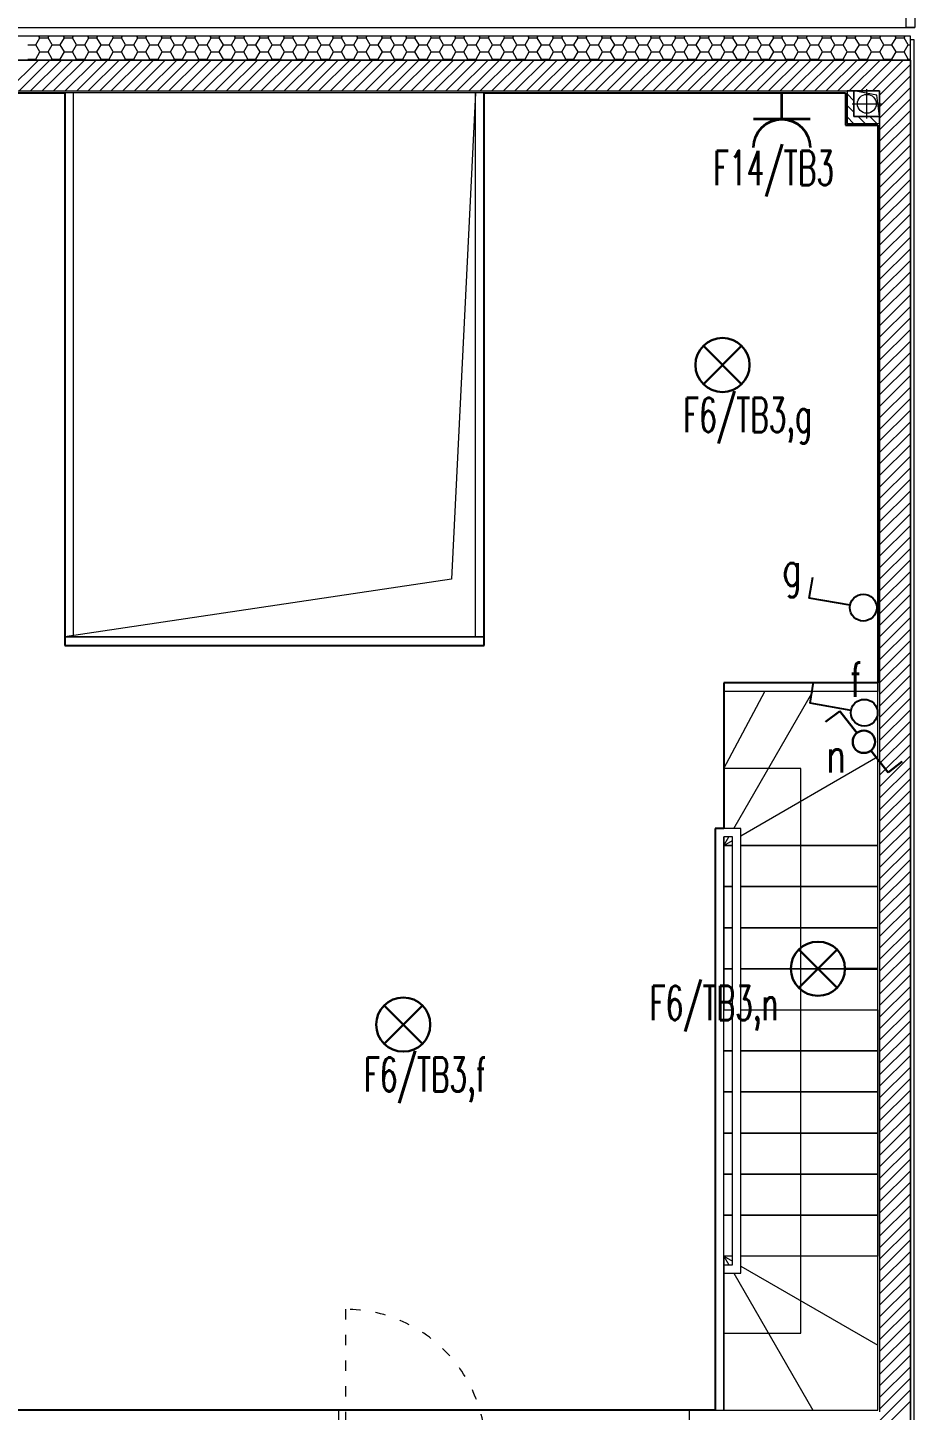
# Model space of a CAD drawing. Header units: millimetres. Extents: x 1780 to 154263, y -7240 to 17216.
# Drawn here: x 124202 to 124720, y 2882 to 3690 of the extents above; entities that cross this region are included whole.
import ezdxf

# ---------------------------------------------------------------- set-up
doc = ezdxf.new("R2010")
doc.units = ezdxf.units.MM
doc.linetypes.add('ACAD_ISO03W100', pattern=[30, 12, -18])
for name, color, linetype, lineweight in [('2d_SX_gruba przekroje', 90, 'Continuous', 20), ('2d_SX_instalacje szkic - kanalizacja sanitarna', 44, 'Continuous', 5), ('2d_SX_oznaczenia', 40, 'Continuous', 0), ('2d_SX_przebicia', 96, 'Continuous', 13), ('2d_SX_stolarka okienna', 5, 'Continuous', 5), ('2d_SX_szraf', 251, 'Continuous', 0), ('2d_SX_warstwy', 181, 'Continuous', 9), ('2d_SX_widok', 10, 'Continuous', 9)]:
    doc.layers.add(name, color=color, linetype=linetype, lineweight=lineweight)
doc.layers.add('2d_SX_powierzchnia', color=251, linetype='Continuous', plot=False)
doc.layers.add('2d_SX_rewizja 18 września', color=210, linetype='Continuous')
doc.layers.add('60 instalacje elektryka', color=10, linetype='Continuous')
doc.styles.add('OPIS', font='simplex.shx', dxfattribs={"width": 0.7, "height": 4})

# ---------------------------------------------------------------- blocks, each defined once
blk = doc.blocks.new('lampa1')
at = {"layer": '60 instalacje elektryka', "lineweight": 30}
for p, q in [((2045.42, 2946.75), (2067.75, 2924.42)), ((2067.75, 2946.75), (2045.42, 2924.42))]:
    blk.add_line(p, q, dxfattribs=at)
blk.add_circle((2056.58, 2935.58), 15.79, dxfattribs=at)
blk = doc.blocks.new('wyl jednbieg')
at = {"layer": '60 instalacje elektryka', "lineweight": 30}
for p, q in [((2059.79, 3882.77), (2066.28, 3897.38)), ((2066.28, 3897.38), (2075.69, 3893.31))]:
    blk.add_line(p, q, dxfattribs=at)
blk.add_circle((2057.17, 3876.88), 6.45, dxfattribs=at)
blk = doc.blocks.new('schodowy')
blk.add_blockref('wyl jednbieg', (82.33, 4.2))
at = {"rotation": 180}
blk.add_blockref('wyl jednbieg', (4196.68, 7757.96), dxfattribs=at)
blk = doc.blocks.new('jednobiegunowy')
at = {"layer": '60 instalacje elektryka'}
for p, q in [((2190.56, 2793.4), (2200.02, 2802.78)), ((2200.02, 2802.78), (2204.88, 2797.97))]:
    blk.add_line(p, q, dxfattribs=at)
blk.add_circle((2187.5, 2790.37), 4.3, dxfattribs=at)
blk = doc.blocks.new('gniazdo')
at = {"layer": '60 instalacje elektryka', "lineweight": 35}
for p, q in [((1911.13, 1039.39), (1911.13, 1043.76)), ((1911.13, 1041.58), (1909.09, 1041.58))]:
    blk.add_line(p, q, dxfattribs=at)
blk.add_arc((1913.32, 1041.58), 2.18, 90, 270, dxfattribs=at)
blk = doc.blocks.new('kinkiet')
at = {"layer": '60 instalacje elektryka', "lineweight": 30}
for p, q in [((-249830.13, -8956.18), (-249807.78, -8978.54)), ((-249830.13, -8978.54), (-249807.78, -8956.18)), ((-249834.76, -8967.36), (-249854.04, -8967.36))]:
    blk.add_line(p, q, dxfattribs=at)
blk.add_circle((-249818.96, -8967.36), 15.81, dxfattribs=at)
blk = doc.blocks.new('2p bc')
at = {"layer": '2d_SX_gruba przekroje', "color": 8}
for p, q in [((107677, 2098.67), (108522.5, 2098.67)), ((108482, 2060.67), (107715, 2060.67)), ((108482, 2041.67), (108482, 2060.67)), ((108501, 2041.67), (108482, 2041.67)), ((108501, 1290.67), (108501, 2041.67)), ((107715, 1290.67), (108186, 1290.67)), ((108186, 1290.67), (108186, 1263.67)), ((108391, 1263.67), (108391, 1290.67)), ((108391, 1290.67), (108501, 1290.67))]:
    blk.add_line(p, q, dxfattribs=at)
at = {"layer": '2d_SX_instalacje szkic - kanalizacja sanitarna', "color": 8}
for points in [[(108494.5, 2045.67), (108494.5, 2062.67)], [(108494.5, 2045.67), (108494.5, 2062.67)], [(108486, 2054.17), (108503, 2054.17)], [(108486, 2054.17), (108503, 2054.17)]]:
    blk.add_lwpolyline(points, dxfattribs=at)
blk.add_circle((108494.5, 2054.17), 5.5, dxfattribs=at)
blk.add_circle((108494.5, 2054.17), 5.5, dxfattribs=at)
at = {"layer": '2d_SX_oznaczenia', "color": 8, "ltscale": 0.5}
for p, q in [((108411, 1665.67), (108434.89, 1710.67)), ((108456, 1665.67), (108411, 1665.67)), ((108456, 1335.67), (108456, 1665.67)), ((108411, 1335.67), (108456, 1335.67))]:
    blk.add_line(p, q, dxfattribs=at)
at = {"layer": '2d_SX_powierzchnia', "color": 8}
for p, q in [((107715, 2060.67), (108026, 2060.67)), ((108026, 2060.67), (108026, 1737.67)), ((108271, 1737.67), (108271, 2060.67)), ((108271, 2060.67), (108482, 2060.67)), ((108482, 2060.67), (108482, 2041.67)), ((108482, 2041.67), (108501, 2041.67)), ((108501, 2041.67), (108501, 1715.67)), ((108026, 1737.67), (108271, 1737.67)), ((108501, 1715.67), (108411, 1715.67)), ((108411, 1715.67), (108411, 1630.67)), ((108411, 1630.67), (108406, 1630.67)), ((108406, 1630.67), (108406, 1290.67)), ((108406, 1290.67), (107715, 1290.67))]:
    blk.add_line(p, q, dxfattribs=at)
at = {"layer": '2d_SX_przebicia', "color": 8}
for p, q in [((108500.41, 2059.18), (108487, 2061.67)), ((108502, 2061.67), (108487, 2061.67)), ((108487, 2061.67), (108487, 2046.67)), ((108502, 2061.67), (108487, 2061.67)), ((108487, 2061.67), (108487, 2046.67)), ((108502, 2046.67), (108502, 2061.67)), ((108502, 2046.67), (108502, 2061.67)), ((108502, 2046.67), (108500.41, 2059.18)), ((108487, 2046.67), (108502, 2046.67)), ((108487, 2046.67), (108502, 2046.67))]:
    blk.add_line(p, q, dxfattribs=at)
at = {"layer": '2d_SX_stolarka okienna', "color": 8, "linetype": 'ACAD_ISO03W100', "ltscale": 0.5}
blk.add_line((108190, 1349.67), (108190, 1267.67), dxfattribs=at)
blk.add_arc((108189.83, 1267.6), 82.07, 0.04855, 89.8832, dxfattribs=at)
at = {"layer": '2d_SX_szraf', "color": 8, "linetype": 'Continuous'}
for p, q in [((108011.51, 2092.71), (108010.96, 2093.67)), ((108016.27, 2092.71), (108016.82, 2093.67)), ((108025.8, 2092.71), (108025.25, 2093.67)), ((108030.56, 2092.71), (108031.11, 2093.67)), ((108040.08, 2092.71), (108039.53, 2093.67)), ((108044.85, 2092.71), (108045.4, 2093.67)), ((108054.37, 2092.71), (108053.82, 2093.67)), ((108059.13, 2092.71), (108059.69, 2093.67)), ((108068.66, 2092.71), (108068.11, 2093.67)), ((108073.42, 2092.71), (108073.97, 2093.67)), ((108082.95, 2092.71), (108082.4, 2093.67)), ((108087.71, 2092.71), (108088.26, 2093.67)), ((108097.23, 2092.71), (108096.68, 2093.67)), ((108102, 2092.71), (108102.55, 2093.67)), ((108111.52, 2092.71), (108110.97, 2093.67)), ((108116.28, 2092.71), (108116.84, 2093.67)), ((108125.81, 2092.71), (108125.26, 2093.67)), ((108130.57, 2092.71), (108131.12, 2093.67)), ((108140.1, 2092.71), (108139.55, 2093.67)), ((108144.86, 2092.71), (108145.41, 2093.67)), ((108154.38, 2092.71), (108153.83, 2093.67)), ((108159.15, 2092.71), (108159.7, 2093.67)), ((108168.67, 2092.71), (108168.12, 2093.67)), ((108173.43, 2092.71), (108173.99, 2093.67)), ((108182.96, 2092.71), (108182.41, 2093.67)), ((108187.72, 2092.71), (108188.27, 2093.67)), ((108197.25, 2092.71), (108196.7, 2093.67)), ((108202.01, 2092.71), (108202.56, 2093.67)), ((108211.53, 2092.71), (108210.98, 2093.67)), ((108216.3, 2092.71), (108216.85, 2093.67)), ((108225.82, 2092.71), (108225.27, 2093.67)), ((108230.58, 2092.71), (108231.14, 2093.67)), ((108240.11, 2092.71), (108239.56, 2093.67)), ((108244.87, 2092.71), (108245.42, 2093.67)), ((108254.4, 2092.71), (108253.85, 2093.67)), ((108259.16, 2092.71), (108259.71, 2093.67)), ((108268.68, 2092.71), (108268.13, 2093.67)), ((108273.45, 2092.71), (108274, 2093.67)), ((108282.97, 2092.71), (108282.42, 2093.67)), ((108287.73, 2092.71), (108288.29, 2093.67)), ((108297.26, 2092.71), (108296.71, 2093.67)), ((108302.02, 2092.71), (108302.57, 2093.67)), ((108311.55, 2092.71), (108311, 2093.67)), ((108316.31, 2092.71), (108316.86, 2093.67)), ((108325.83, 2092.71), (108325.28, 2093.67)), ((108330.6, 2092.71), (108331.15, 2093.67)), ((108340.12, 2092.71), (108339.57, 2093.67)), ((108344.88, 2092.71), (108345.44, 2093.67)), ((108354.41, 2092.71), (108353.86, 2093.67)), ((108359.17, 2092.71), (108359.72, 2093.67)), ((108368.7, 2092.71), (108368.15, 2093.67)), ((108373.46, 2092.71), (108374.01, 2093.67)), ((108382.98, 2092.71), (108382.43, 2093.67)), ((108387.75, 2092.71), (108388.3, 2093.67)), ((108397.27, 2092.71), (108396.72, 2093.67)), ((108402.03, 2092.71), (108402.59, 2093.67)), ((108411.56, 2092.71), (108411.01, 2093.67)), ((108416.32, 2092.71), (108416.87, 2093.67)), ((108425.85, 2092.71), (108425.3, 2093.67)), ((108430.61, 2092.71), (108431.16, 2093.67)), ((108440.13, 2092.71), (108439.58, 2093.67)), ((108444.9, 2092.71), (108445.45, 2093.67)), ((108454.42, 2092.71), (108453.87, 2093.67)), ((108459.18, 2092.71), (108459.74, 2093.67)), ((108468.71, 2092.71), (108468.16, 2093.67)), ((108473.47, 2092.71), (108474.02, 2093.67)), ((108483, 2092.71), (108482.45, 2093.67)), ((108487.76, 2092.71), (108488.31, 2093.67)), ((108497.28, 2092.71), (108496.73, 2093.67)), ((108502.05, 2092.71), (108502.6, 2093.67)), ((108511.57, 2092.71), (108511.02, 2093.67)), ((108516.33, 2092.71), (108516.89, 2093.67)), ((108004.37, 2088.59), (108009.13, 2088.59)), ((108009.13, 2088.59), (108011.51, 2092.71)), ((108011.51, 2084.46), (108009.13, 2088.59)), ((108011.51, 2092.71), (108016.27, 2092.71)), ((108018.65, 2088.59), (108016.27, 2092.71)), ((108016.27, 2084.46), (108018.65, 2088.59)), ((108018.65, 2088.59), (108023.42, 2088.59)), ((108023.42, 2088.59), (108025.8, 2092.71)), ((108025.8, 2084.46), (108023.42, 2088.59)), ((108025.8, 2092.71), (108030.56, 2092.71)), ((108032.94, 2088.59), (108030.56, 2092.71)), ((108030.56, 2084.46), (108032.94, 2088.59)), ((108032.94, 2088.59), (108037.7, 2088.59)), ((108037.7, 2088.59), (108040.08, 2092.71)), ((108040.08, 2084.46), (108037.7, 2088.59)), ((108040.08, 2092.71), (108044.85, 2092.71)), ((108047.23, 2088.59), (108044.85, 2092.71)), ((108044.85, 2084.46), (108047.23, 2088.59)), ((108047.23, 2088.59), (108051.99, 2088.59)), ((108051.99, 2088.59), (108054.37, 2092.71)), ((108054.37, 2084.46), (108051.99, 2088.59)), ((108054.37, 2092.71), (108059.13, 2092.71)), ((108061.52, 2088.59), (108059.13, 2092.71)), ((108059.13, 2084.46), (108061.52, 2088.59)), ((108061.52, 2088.59), (108066.28, 2088.59)), ((108066.28, 2088.59), (108068.66, 2092.71)), ((108068.66, 2084.46), (108066.28, 2088.59)), ((108068.66, 2092.71), (108073.42, 2092.71)), ((108075.8, 2088.59), (108073.42, 2092.71)), ((108073.42, 2084.46), (108075.8, 2088.59)), ((108075.8, 2088.59), (108080.57, 2088.59)), ((108080.57, 2088.59), (108082.95, 2092.71)), ((108082.95, 2084.46), (108080.57, 2088.59)), ((108082.95, 2092.71), (108087.71, 2092.71)), ((108090.09, 2088.59), (108087.71, 2092.71)), ((108087.71, 2084.46), (108090.09, 2088.59)), ((108090.09, 2088.59), (108094.85, 2088.59)), ((108094.85, 2088.59), (108097.23, 2092.71)), ((108097.23, 2084.46), (108094.85, 2088.59)), ((108097.23, 2092.71), (108102, 2092.71)), ((108104.38, 2088.59), (108102, 2092.71)), ((108102, 2084.46), (108104.38, 2088.59)), ((108104.38, 2088.59), (108109.14, 2088.59)), ((108109.14, 2088.59), (108111.52, 2092.71)), ((108111.52, 2084.46), (108109.14, 2088.59)), ((108111.52, 2092.71), (108116.28, 2092.71)), ((108118.67, 2088.59), (108116.28, 2092.71)), ((108116.28, 2084.46), (108118.67, 2088.59)), ((108118.67, 2088.59), (108123.43, 2088.59)), ((108123.43, 2088.59), (108125.81, 2092.71)), ((108125.81, 2084.46), (108123.43, 2088.59)), ((108125.81, 2092.71), (108130.57, 2092.71)), ((108132.95, 2088.59), (108130.57, 2092.71)), ((108130.57, 2084.46), (108132.95, 2088.59)), ((108132.95, 2088.59), (108137.72, 2088.59)), ((108137.72, 2088.59), (108140.1, 2092.71)), ((108140.1, 2084.46), (108137.72, 2088.59)), ((108140.1, 2092.71), (108144.86, 2092.71)), ((108147.24, 2088.59), (108144.86, 2092.71)), ((108144.86, 2084.46), (108147.24, 2088.59)), ((108147.24, 2088.59), (108152, 2088.59)), ((108152, 2088.59), (108154.38, 2092.71)), ((108154.38, 2084.46), (108152, 2088.59)), ((108154.38, 2092.71), (108159.15, 2092.71)), ((108161.53, 2088.59), (108159.15, 2092.71)), ((108159.15, 2084.46), (108161.53, 2088.59)), ((108161.53, 2088.59), (108166.29, 2088.59)), ((108166.29, 2088.59), (108168.67, 2092.71)), ((108168.67, 2084.46), (108166.29, 2088.59)), ((108168.67, 2092.71), (108173.43, 2092.71)), ((108175.82, 2088.59), (108173.43, 2092.71)), ((108173.43, 2084.46), (108175.82, 2088.59)), ((108175.82, 2088.59), (108180.58, 2088.59)), ((108180.58, 2088.59), (108182.96, 2092.71)), ((108182.96, 2084.46), (108180.58, 2088.59)), ((108182.96, 2092.71), (108187.72, 2092.71)), ((108190.1, 2088.59), (108187.72, 2092.71)), ((108187.72, 2084.46), (108190.1, 2088.59)), ((108190.1, 2088.59), (108194.87, 2088.59)), ((108194.87, 2088.59), (108197.25, 2092.71)), ((108197.25, 2084.46), (108194.87, 2088.59)), ((108197.25, 2092.71), (108202.01, 2092.71)), ((108204.39, 2088.59), (108202.01, 2092.71)), ((108202.01, 2084.46), (108204.39, 2088.59)), ((108204.39, 2088.59), (108209.15, 2088.59)), ((108209.15, 2088.59), (108211.53, 2092.71)), ((108211.53, 2084.46), (108209.15, 2088.59)), ((108211.53, 2092.71), (108216.3, 2092.71)), ((108218.68, 2088.59), (108216.3, 2092.71)), ((108216.3, 2084.46), (108218.68, 2088.59)), ((108218.68, 2088.59), (108223.44, 2088.59)), ((108223.44, 2088.59), (108225.82, 2092.71)), ((108225.82, 2084.46), (108223.44, 2088.59)), ((108225.82, 2092.71), (108230.58, 2092.71)), ((108232.97, 2088.59), (108230.58, 2092.71)), ((108230.58, 2084.46), (108232.97, 2088.59)), ((108232.97, 2088.59), (108237.73, 2088.59)), ((108237.73, 2088.59), (108240.11, 2092.71)), ((108240.11, 2084.46), (108237.73, 2088.59)), ((108240.11, 2092.71), (108244.87, 2092.71)), ((108247.25, 2088.59), (108244.87, 2092.71)), ((108244.87, 2084.46), (108247.25, 2088.59)), ((108247.25, 2088.59), (108252.02, 2088.59)), ((108252.02, 2088.59), (108254.4, 2092.71)), ((108254.4, 2084.46), (108252.02, 2088.59)), ((108254.4, 2092.71), (108259.16, 2092.71)), ((108261.54, 2088.59), (108259.16, 2092.71)), ((108259.16, 2084.46), (108261.54, 2088.59)), ((108261.54, 2088.59), (108266.3, 2088.59)), ((108266.3, 2088.59), (108268.68, 2092.71)), ((108268.68, 2084.46), (108266.3, 2088.59)), ((108268.68, 2092.71), (108273.45, 2092.71)), ((108275.83, 2088.59), (108273.45, 2092.71)), ((108273.45, 2084.46), (108275.83, 2088.59)), ((108275.83, 2088.59), (108280.59, 2088.59)), ((108280.59, 2088.59), (108282.97, 2092.71)), ((108282.97, 2084.46), (108280.59, 2088.59)), ((108282.97, 2092.71), (108287.73, 2092.71)), ((108290.12, 2088.59), (108287.73, 2092.71)), ((108287.73, 2084.46), (108290.12, 2088.59)), ((108290.12, 2088.59), (108294.88, 2088.59)), ((108294.88, 2088.59), (108297.26, 2092.71)), ((108297.26, 2084.46), (108294.88, 2088.59)), ((108297.26, 2092.71), (108302.02, 2092.71)), ((108304.4, 2088.59), (108302.02, 2092.71)), ((108302.02, 2084.46), (108304.4, 2088.59)), ((108304.4, 2088.59), (108309.17, 2088.59)), ((108309.17, 2088.59), (108311.55, 2092.71)), ((108311.55, 2084.46), (108309.17, 2088.59)), ((108311.55, 2092.71), (108316.31, 2092.71)), ((108318.69, 2088.59), (108316.31, 2092.71)), ((108316.31, 2084.46), (108318.69, 2088.59)), ((108318.69, 2088.59), (108323.45, 2088.59)), ((108323.45, 2088.59), (108325.83, 2092.71)), ((108325.83, 2084.46), (108323.45, 2088.59)), ((108325.83, 2092.71), (108330.6, 2092.71)), ((108332.98, 2088.59), (108330.6, 2092.71)), ((108330.6, 2084.46), (108332.98, 2088.59)), ((108332.98, 2088.59), (108337.74, 2088.59)), ((108337.74, 2088.59), (108340.12, 2092.71)), ((108340.12, 2084.46), (108337.74, 2088.59)), ((108340.12, 2092.71), (108344.88, 2092.71)), ((108347.27, 2088.59), (108344.88, 2092.71)), ((108344.88, 2084.46), (108347.27, 2088.59)), ((108347.27, 2088.59), (108352.03, 2088.59)), ((108352.03, 2088.59), (108354.41, 2092.71)), ((108354.41, 2084.46), (108352.03, 2088.59)), ((108354.41, 2092.71), (108359.17, 2092.71)), ((108361.55, 2088.59), (108359.17, 2092.71)), ((108359.17, 2084.46), (108361.55, 2088.59)), ((108361.55, 2088.59), (108366.32, 2088.59)), ((108366.32, 2088.59), (108368.7, 2092.71)), ((108368.7, 2084.46), (108366.32, 2088.59)), ((108368.7, 2092.71), (108373.46, 2092.71)), ((108375.84, 2088.59), (108373.46, 2092.71)), ((108373.46, 2084.46), (108375.84, 2088.59)), ((108375.84, 2088.59), (108380.6, 2088.59)), ((108380.6, 2088.59), (108382.98, 2092.71)), ((108382.98, 2084.46), (108380.6, 2088.59)), ((108382.98, 2092.71), (108387.75, 2092.71)), ((108390.13, 2088.59), (108387.75, 2092.71)), ((108387.75, 2084.46), (108390.13, 2088.59)), ((108390.13, 2088.59), (108394.89, 2088.59)), ((108394.89, 2088.59), (108397.27, 2092.71)), ((108397.27, 2084.46), (108394.89, 2088.59)), ((108397.27, 2092.71), (108402.03, 2092.71)), ((108404.42, 2088.59), (108402.03, 2092.71)), ((108402.03, 2084.46), (108404.42, 2088.59)), ((108404.42, 2088.59), (108409.18, 2088.59)), ((108409.18, 2088.59), (108411.56, 2092.71)), ((108411.56, 2084.46), (108409.18, 2088.59)), ((108411.56, 2092.71), (108416.32, 2092.71)), ((108418.7, 2088.59), (108416.32, 2092.71)), ((108416.32, 2084.46), (108418.7, 2088.59)), ((108418.7, 2088.59), (108423.47, 2088.59)), ((108423.47, 2088.59), (108425.85, 2092.71)), ((108425.85, 2084.46), (108423.47, 2088.59)), ((108425.85, 2092.71), (108430.61, 2092.71)), ((108432.99, 2088.59), (108430.61, 2092.71)), ((108430.61, 2084.46), (108432.99, 2088.59)), ((108432.99, 2088.59), (108437.75, 2088.59)), ((108437.75, 2088.59), (108440.13, 2092.71)), ((108440.13, 2084.46), (108437.75, 2088.59)), ((108440.13, 2092.71), (108444.9, 2092.71)), ((108447.28, 2088.59), (108444.9, 2092.71)), ((108444.9, 2084.46), (108447.28, 2088.59)), ((108447.28, 2088.59), (108452.04, 2088.59)), ((108452.04, 2088.59), (108454.42, 2092.71)), ((108454.42, 2084.46), (108452.04, 2088.59)), ((108454.42, 2092.71), (108459.18, 2092.71)), ((108461.57, 2088.59), (108459.18, 2092.71)), ((108459.18, 2084.46), (108461.57, 2088.59)), ((108461.57, 2088.59), (108466.33, 2088.59)), ((108466.33, 2088.59), (108468.71, 2092.71)), ((108468.71, 2084.46), (108466.33, 2088.59)), ((108468.71, 2092.71), (108473.47, 2092.71)), ((108475.85, 2088.59), (108473.47, 2092.71)), ((108473.47, 2084.46), (108475.85, 2088.59)), ((108475.85, 2088.59), (108480.62, 2088.59)), ((108480.62, 2088.59), (108483, 2092.71)), ((108483, 2084.46), (108480.62, 2088.59)), ((108483, 2092.71), (108487.76, 2092.71)), ((108490.14, 2088.59), (108487.76, 2092.71)), ((108487.76, 2084.46), (108490.14, 2088.59)), ((108490.14, 2088.59), (108494.9, 2088.59)), ((108494.9, 2088.59), (108497.28, 2092.71)), ((108497.28, 2084.46), (108494.9, 2088.59)), ((108497.28, 2092.71), (108502.05, 2092.71)), ((108504.43, 2088.59), (108502.05, 2092.71)), ((108502.05, 2084.46), (108504.43, 2088.59)), ((108504.43, 2088.59), (108509.19, 2088.59)), ((108509.19, 2088.59), (108511.57, 2092.71)), ((108511.57, 2084.46), (108509.19, 2088.59)), ((108511.57, 2092.71), (108516.33, 2092.71)), ((108518.72, 2088.59), (108516.33, 2092.71)), ((108516.33, 2084.46), (108518.72, 2088.59)), ((108518.72, 2088.59), (108520, 2088.59)), ((107992.61, 2061.67), (108010.61, 2079.67)), ((107999.34, 2061.67), (108017.34, 2079.67)), ((108004.37, 2080.34), (108009.13, 2080.34)), ((108006.08, 2061.67), (108024.08, 2079.67)), ((108009.13, 2080.34), (108011.51, 2084.46)), ((108009.52, 2079.67), (108009.13, 2080.34)), ((108011.51, 2084.46), (108016.27, 2084.46)), ((108012.81, 2061.67), (108030.81, 2079.67)), ((108018.65, 2080.34), (108016.27, 2084.46)), ((108018.27, 2079.67), (108018.65, 2080.34)), ((108018.65, 2080.34), (108023.42, 2080.34)), ((108019.55, 2061.67), (108037.55, 2079.67)), ((108023.42, 2080.34), (108025.8, 2084.46)), ((108023.8, 2079.67), (108023.42, 2080.34)), ((108025.8, 2084.46), (108030.56, 2084.46)), ((108026.28, 2061.67), (108044.28, 2079.67)), ((108032.94, 2080.34), (108030.56, 2084.46)), ((108032.55, 2079.67), (108032.94, 2080.34)), ((108032.94, 2080.34), (108037.7, 2080.34)), ((108033.02, 2061.67), (108051.02, 2079.67)), ((108037.7, 2080.34), (108040.08, 2084.46)), ((108038.09, 2079.67), (108037.7, 2080.34)), ((108039.75, 2061.67), (108057.75, 2079.67)), ((108040.08, 2084.46), (108044.85, 2084.46)), ((108047.23, 2080.34), (108044.85, 2084.46)), ((108046.49, 2061.67), (108064.49, 2079.67)), ((108046.84, 2079.67), (108047.23, 2080.34)), ((108047.23, 2080.34), (108051.99, 2080.34)), ((108051.99, 2080.34), (108054.37, 2084.46)), ((108052.38, 2079.67), (108051.99, 2080.34)), ((108053.22, 2061.67), (108071.22, 2079.67)), ((108054.37, 2084.46), (108059.13, 2084.46)), ((108061.52, 2080.34), (108059.13, 2084.46)), ((108059.96, 2061.67), (108077.96, 2079.67)), ((108061.13, 2079.67), (108061.52, 2080.34)), ((108061.52, 2080.34), (108066.28, 2080.34)), ((108066.28, 2080.34), (108068.66, 2084.46)), ((108066.67, 2079.67), (108066.28, 2080.34)), ((108066.69, 2061.67), (108084.69, 2079.67)), ((108068.66, 2084.46), (108073.42, 2084.46)), ((108075.8, 2080.34), (108073.42, 2084.46)), ((108073.43, 2061.67), (108091.43, 2079.67)), ((108075.42, 2079.67), (108075.8, 2080.34)), ((108075.8, 2080.34), (108080.57, 2080.34)), ((108080.17, 2061.67), (108098.17, 2079.67)), ((108080.57, 2080.34), (108082.95, 2084.46)), ((108080.95, 2079.67), (108080.57, 2080.34)), ((108082.95, 2084.46), (108087.71, 2084.46)), ((108086.9, 2061.67), (108104.9, 2079.67)), ((108090.09, 2080.34), (108087.71, 2084.46)), ((108089.7, 2079.67), (108090.09, 2080.34)), ((108090.09, 2080.34), (108094.85, 2080.34)), ((108093.64, 2061.67), (108111.64, 2079.67)), ((108094.85, 2080.34), (108097.23, 2084.46)), ((108095.24, 2079.67), (108094.85, 2080.34)), ((108097.23, 2084.46), (108102, 2084.46)), ((108100.37, 2061.67), (108118.37, 2079.67)), ((108104.38, 2080.34), (108102, 2084.46)), ((108103.99, 2079.67), (108104.38, 2080.34)), ((108104.38, 2080.34), (108109.14, 2080.34)), ((108107.11, 2061.67), (108125.11, 2079.67)), ((108109.14, 2080.34), (108111.52, 2084.46)), ((108109.53, 2079.67), (108109.14, 2080.34)), ((108111.52, 2084.46), (108116.28, 2084.46)), ((108113.84, 2061.67), (108131.84, 2079.67)), ((108118.67, 2080.34), (108116.28, 2084.46)), ((108118.28, 2079.67), (108118.67, 2080.34)), ((108118.67, 2080.34), (108123.43, 2080.34)), ((108120.58, 2061.67), (108138.58, 2079.67)), ((108123.43, 2080.34), (108125.81, 2084.46)), ((108123.82, 2079.67), (108123.43, 2080.34)), ((108125.81, 2084.46), (108130.57, 2084.46)), ((108127.31, 2061.67), (108145.31, 2079.67)), ((108132.95, 2080.34), (108130.57, 2084.46)), ((108132.57, 2079.67), (108132.95, 2080.34)), ((108132.95, 2080.34), (108137.72, 2080.34)), ((108134.05, 2061.67), (108152.05, 2079.67)), ((108137.72, 2080.34), (108140.1, 2084.46)), ((108138.1, 2079.67), (108137.72, 2080.34)), ((108140.1, 2084.46), (108144.86, 2084.46)), ((108140.78, 2061.67), (108158.78, 2079.67)), ((108147.24, 2080.34), (108144.86, 2084.46)), ((108146.85, 2079.67), (108147.24, 2080.34)), ((108147.24, 2080.34), (108152, 2080.34)), ((108147.52, 2061.67), (108165.52, 2079.67)), ((108152, 2080.34), (108154.38, 2084.46)), ((108152.39, 2079.67), (108152, 2080.34)), ((108154.25, 2061.67), (108172.25, 2079.67)), ((108154.38, 2084.46), (108159.15, 2084.46)), ((108161.53, 2080.34), (108159.15, 2084.46)), ((108160.99, 2061.67), (108178.99, 2079.67)), ((108161.14, 2079.67), (108161.53, 2080.34)), ((108161.53, 2080.34), (108166.29, 2080.34)), ((108166.29, 2080.34), (108168.67, 2084.46)), ((108166.68, 2079.67), (108166.29, 2080.34)), ((108167.72, 2061.67), (108185.72, 2079.67)), ((108168.67, 2084.46), (108173.43, 2084.46)), ((108175.82, 2080.34), (108173.43, 2084.46)), ((108174.46, 2061.67), (108192.46, 2079.67)), ((108175.43, 2079.67), (108175.82, 2080.34)), ((108175.82, 2080.34), (108180.58, 2080.34)), ((108180.58, 2080.34), (108182.96, 2084.46)), ((108180.97, 2079.67), (108180.58, 2080.34)), ((108181.19, 2061.67), (108199.19, 2079.67)), ((108182.96, 2084.46), (108187.72, 2084.46)), ((108190.1, 2080.34), (108187.72, 2084.46)), ((108187.93, 2061.67), (108205.93, 2079.67)), ((108189.72, 2079.67), (108190.1, 2080.34)), ((108190.1, 2080.34), (108194.87, 2080.34)), ((108194.66, 2061.67), (108212.66, 2079.67)), ((108194.87, 2080.34), (108197.25, 2084.46)), ((108195.25, 2079.67), (108194.87, 2080.34)), ((108197.25, 2084.46), (108202.01, 2084.46)), ((108201.4, 2061.67), (108219.4, 2079.67)), ((108204.39, 2080.34), (108202.01, 2084.46)), ((108204, 2079.67), (108204.39, 2080.34)), ((108204.39, 2080.34), (108209.15, 2080.34)), ((108208.13, 2061.67), (108226.13, 2079.67)), ((108209.15, 2080.34), (108211.53, 2084.46)), ((108209.54, 2079.67), (108209.15, 2080.34)), ((108211.53, 2084.46), (108216.3, 2084.46)), ((108214.87, 2061.67), (108232.87, 2079.67)), ((108218.68, 2080.34), (108216.3, 2084.46)), ((108218.29, 2079.67), (108218.68, 2080.34)), ((108218.68, 2080.34), (108223.44, 2080.34)), ((108221.6, 2061.67), (108239.6, 2079.67)), ((108223.44, 2080.34), (108225.82, 2084.46)), ((108223.83, 2079.67), (108223.44, 2080.34)), ((108225.82, 2084.46), (108230.58, 2084.46)), ((108228.34, 2061.67), (108246.34, 2079.67)), ((108232.97, 2080.34), (108230.58, 2084.46)), ((108232.58, 2079.67), (108232.97, 2080.34)), ((108232.97, 2080.34), (108237.73, 2080.34)), ((108235.07, 2061.67), (108253.07, 2079.67)), ((108237.73, 2080.34), (108240.11, 2084.46)), ((108238.12, 2079.67), (108237.73, 2080.34)), ((108240.11, 2084.46), (108244.87, 2084.46)), ((108241.81, 2061.67), (108259.81, 2079.67)), ((108247.25, 2080.34), (108244.87, 2084.46)), ((108246.87, 2079.67), (108247.25, 2080.34)), ((108247.25, 2080.34), (108252.02, 2080.34)), ((108248.55, 2061.67), (108266.55, 2079.67)), ((108252.02, 2080.34), (108254.4, 2084.46)), ((108252.4, 2079.67), (108252.02, 2080.34)), ((108254.4, 2084.46), (108259.16, 2084.46)), ((108255.28, 2061.67), (108273.28, 2079.67)), ((108261.54, 2080.34), (108259.16, 2084.46)), ((108261.15, 2079.67), (108261.54, 2080.34)), ((108261.54, 2080.34), (108266.3, 2080.34)), ((108262.02, 2061.67), (108280.02, 2079.67)), ((108266.3, 2080.34), (108268.68, 2084.46)), ((108266.69, 2079.67), (108266.3, 2080.34)), ((108268.68, 2084.46), (108273.45, 2084.46)), ((108268.75, 2061.67), (108286.75, 2079.67)), ((108275.83, 2080.34), (108273.45, 2084.46)), ((108275.44, 2079.67), (108275.83, 2080.34)), ((108275.49, 2061.67), (108293.49, 2079.67)), ((108275.83, 2080.34), (108280.59, 2080.34)), ((108280.59, 2080.34), (108282.97, 2084.46)), ((108280.98, 2079.67), (108280.59, 2080.34)), ((108282.22, 2061.67), (108300.22, 2079.67)), ((108282.97, 2084.46), (108287.73, 2084.46)), ((108290.12, 2080.34), (108287.73, 2084.46)), ((108288.96, 2061.67), (108306.96, 2079.67)), ((108289.73, 2079.67), (108290.12, 2080.34)), ((108290.12, 2080.34), (108294.88, 2080.34)), ((108294.88, 2080.34), (108297.26, 2084.46)), ((108295.27, 2079.67), (108294.88, 2080.34)), ((108295.69, 2061.67), (108313.69, 2079.67)), ((108297.26, 2084.46), (108302.02, 2084.46)), ((108304.4, 2080.34), (108302.02, 2084.46)), ((108302.43, 2061.67), (108320.43, 2079.67)), ((108304.02, 2079.67), (108304.4, 2080.34)), ((108304.4, 2080.34), (108309.17, 2080.34)), ((108309.16, 2061.67), (108327.16, 2079.67)), ((108309.17, 2080.34), (108311.55, 2084.46)), ((108309.55, 2079.67), (108309.17, 2080.34)), ((108311.55, 2084.46), (108316.31, 2084.46)), ((108315.9, 2061.67), (108333.9, 2079.67)), ((108318.69, 2080.34), (108316.31, 2084.46)), ((108318.3, 2079.67), (108318.69, 2080.34)), ((108318.69, 2080.34), (108323.45, 2080.34)), ((108322.63, 2061.67), (108340.63, 2079.67)), ((108323.45, 2080.34), (108325.83, 2084.46)), ((108323.84, 2079.67), (108323.45, 2080.34)), ((108325.83, 2084.46), (108330.6, 2084.46)), ((108329.37, 2061.67), (108347.37, 2079.67)), ((108332.98, 2080.34), (108330.6, 2084.46)), ((108332.59, 2079.67), (108332.98, 2080.34)), ((108332.98, 2080.34), (108337.74, 2080.34)), ((108336.1, 2061.67), (108354.1, 2079.67)), ((108337.74, 2080.34), (108340.12, 2084.46)), ((108338.13, 2079.67), (108337.74, 2080.34)), ((108340.12, 2084.46), (108344.88, 2084.46)), ((108342.84, 2061.67), (108360.84, 2079.67)), ((108347.27, 2080.34), (108344.88, 2084.46)), ((108346.88, 2079.67), (108347.27, 2080.34)), ((108347.27, 2080.34), (108352.03, 2080.34)), ((108349.57, 2061.67), (108367.57, 2079.67)), ((108352.03, 2080.34), (108354.41, 2084.46)), ((108352.42, 2079.67), (108352.03, 2080.34)), ((108354.41, 2084.46), (108359.17, 2084.46)), ((108356.31, 2061.67), (108374.31, 2079.67)), ((108361.55, 2080.34), (108359.17, 2084.46)), ((108361.17, 2079.67), (108361.55, 2080.34)), ((108361.55, 2080.34), (108366.32, 2080.34)), ((108363.04, 2061.67), (108381.04, 2079.67)), ((108366.32, 2080.34), (108368.7, 2084.46)), ((108366.7, 2079.67), (108366.32, 2080.34)), ((108368.7, 2084.46), (108373.46, 2084.46)), ((108369.78, 2061.67), (108387.78, 2079.67)), ((108375.84, 2080.34), (108373.46, 2084.46)), ((108375.45, 2079.67), (108375.84, 2080.34)), ((108375.84, 2080.34), (108380.6, 2080.34)), ((108376.51, 2061.67), (108394.51, 2079.67)), ((108380.6, 2080.34), (108382.98, 2084.46)), ((108380.99, 2079.67), (108380.6, 2080.34)), ((108382.98, 2084.46), (108387.75, 2084.46)), ((108383.25, 2061.67), (108401.25, 2079.67)), ((108390.13, 2080.34), (108387.75, 2084.46)), ((108389.74, 2079.67), (108390.13, 2080.34)), ((108389.98, 2061.67), (108407.98, 2079.67)), ((108390.13, 2080.34), (108394.89, 2080.34)), ((108394.89, 2080.34), (108397.27, 2084.46)), ((108395.28, 2079.67), (108394.89, 2080.34)), ((108396.72, 2061.67), (108414.72, 2079.67)), ((108397.27, 2084.46), (108402.03, 2084.46)), ((108404.42, 2080.34), (108402.03, 2084.46)), ((108403.45, 2061.67), (108421.45, 2079.67)), ((108404.03, 2079.67), (108404.42, 2080.34)), ((108404.42, 2080.34), (108409.18, 2080.34)), ((108409.18, 2080.34), (108411.56, 2084.46)), ((108409.57, 2079.67), (108409.18, 2080.34)), ((108410.19, 2061.67), (108428.19, 2079.67)), ((108411.56, 2084.46), (108416.32, 2084.46)), ((108418.7, 2080.34), (108416.32, 2084.46)), ((108416.92, 2061.67), (108434.92, 2079.67)), ((108418.32, 2079.67), (108418.7, 2080.34)), ((108418.7, 2080.34), (108423.47, 2080.34)), ((108423.47, 2080.34), (108425.85, 2084.46)), ((108423.85, 2079.67), (108423.47, 2080.34)), ((108423.66, 2061.67), (108441.66, 2079.67)), ((108425.85, 2084.46), (108430.61, 2084.46)), ((108430.4, 2061.67), (108448.4, 2079.67)), ((108432.99, 2080.34), (108430.61, 2084.46)), ((108432.6, 2079.67), (108432.99, 2080.34)), ((108432.99, 2080.34), (108437.75, 2080.34)), ((108437.13, 2061.67), (108455.13, 2079.67)), ((108437.75, 2080.34), (108440.13, 2084.46)), ((108438.14, 2079.67), (108437.75, 2080.34)), ((108440.13, 2084.46), (108444.9, 2084.46)), ((108443.87, 2061.67), (108461.87, 2079.67)), ((108447.28, 2080.34), (108444.9, 2084.46)), ((108446.89, 2079.67), (108447.28, 2080.34)), ((108447.28, 2080.34), (108452.04, 2080.34)), ((108450.6, 2061.67), (108468.6, 2079.67)), ((108452.04, 2080.34), (108454.42, 2084.46)), ((108452.43, 2079.67), (108452.04, 2080.34)), ((108454.42, 2084.46), (108459.18, 2084.46)), ((108457.34, 2061.67), (108475.34, 2079.67)), ((108461.57, 2080.34), (108459.18, 2084.46)), ((108461.18, 2079.67), (108461.57, 2080.34)), ((108461.57, 2080.34), (108466.33, 2080.34)), ((108464.07, 2061.67), (108482.07, 2079.67)), ((108466.33, 2080.34), (108468.71, 2084.46)), ((108466.72, 2079.67), (108466.33, 2080.34)), ((108468.71, 2084.46), (108473.47, 2084.46)), ((108470.81, 2061.67), (108488.81, 2079.67)), ((108475.85, 2080.34), (108473.47, 2084.46)), ((108475.47, 2079.67), (108475.85, 2080.34)), ((108475.85, 2080.34), (108480.62, 2080.34)), ((108477.54, 2061.67), (108495.54, 2079.67)), ((108480.62, 2080.34), (108483, 2084.46)), ((108481, 2079.67), (108480.62, 2080.34)), ((108483, 2084.46), (108487.76, 2084.46)), ((108484.28, 2061.67), (108502.28, 2079.67)), ((108490.14, 2080.34), (108487.76, 2084.46)), ((108489.75, 2079.67), (108490.14, 2080.34)), ((108490.14, 2080.34), (108494.9, 2080.34)), ((108491.01, 2061.67), (108509.01, 2079.67)), ((108494.9, 2080.34), (108497.28, 2084.46)), ((108495.29, 2079.67), (108494.9, 2080.34)), ((108497.28, 2084.46), (108502.05, 2084.46)), ((108497.75, 2061.67), (108515.75, 2079.67)), ((108502, 2059.18), (108520, 2077.18)), ((108504.43, 2080.34), (108502.05, 2084.46)), ((108504.04, 2079.67), (108504.43, 2080.34)), ((108504.43, 2080.34), (108509.19, 2080.34)), ((108509.19, 2080.34), (108511.57, 2084.46)), ((108509.58, 2079.67), (108509.19, 2080.34)), ((108511.57, 2084.46), (108516.33, 2084.46)), ((108518.72, 2080.34), (108516.33, 2084.46)), ((108518.33, 2079.67), (108518.72, 2080.34)), ((108518.72, 2080.34), (108520, 2080.34)), ((108502, 2052.45), (108520, 2070.45)), ((108502, 2045.71), (108520, 2063.71)), ((108487, 2055.93), (108483, 2059.93)), ((108487, 2049.19), (108483, 2053.19)), ((108502, 2038.98), (108520, 2056.98)), ((108486.79, 2042.67), (108483, 2046.46)), ((108493.53, 2042.67), (108489.53, 2046.67)), ((108500.26, 2042.67), (108496.26, 2046.67)), ((108502, 2032.24), (108520, 2050.24)), ((108502, 2025.51), (108520, 2043.51)), ((108502, 2018.77), (108520, 2036.77)), ((108502, 2012.04), (108520, 2030.04)), ((108502, 2005.3), (108520, 2023.3)), ((108502, 1998.57), (108520, 2016.57)), ((108502, 1991.83), (108520, 2009.83)), ((108502, 1985.1), (108520, 2003.1)), ((108502, 1978.36), (108520, 1996.36)), ((108502, 1971.63), (108520, 1989.63)), ((108502, 1964.89), (108520, 1982.89)), ((108502, 1958.15), (108520, 1976.15)), ((108502, 1951.42), (108520, 1969.42)), ((108502, 1944.68), (108520, 1962.68)), ((108502, 1937.95), (108520, 1955.95)), ((108502, 1931.21), (108520, 1949.21)), ((108502, 1924.48), (108520, 1942.48)), ((108502, 1917.74), (108520, 1935.74)), ((108502, 1911.01), (108520, 1929.01)), ((108502, 1904.27), (108520, 1922.27)), ((108502, 1897.54), (108520, 1915.54)), ((108502, 1890.8), (108520, 1908.8)), ((108502, 1884.07), (108520, 1902.07)), ((108502, 1877.33), (108520, 1895.33)), ((108502, 1870.6), (108520, 1888.6)), ((108502, 1863.86), (108520, 1881.86)), ((108502, 1857.13), (108520, 1875.13)), ((108502, 1850.39), (108520, 1868.39)), ((108502, 1843.66), (108520, 1861.66)), ((108502, 1836.92), (108520, 1854.92)), ((108502, 1830.19), (108520, 1848.19)), ((108502, 1823.45), (108520, 1841.45)), ((108502, 1816.72), (108520, 1834.72)), ((108502, 1809.98), (108520, 1827.98)), ((108502, 1803.25), (108520, 1821.25)), ((108502, 1796.51), (108520, 1814.51)), ((108502, 1789.78), (108520, 1807.78)), ((108502, 1783.04), (108520, 1801.04)), ((108502, 1776.3), (108520, 1794.3)), ((108502, 1769.57), (108520, 1787.57)), ((108502, 1762.83), (108520, 1780.83)), ((108502, 1756.1), (108520, 1774.1)), ((108502, 1749.36), (108520, 1767.36)), ((108502, 1742.63), (108520, 1760.63)), ((108502, 1735.89), (108520, 1753.89)), ((108502, 1729.16), (108520, 1747.16)), ((108502, 1722.42), (108520, 1740.42)), ((108502, 1715.69), (108520, 1733.69)), ((108502, 1708.95), (108520, 1726.95)), ((108502, 1702.22), (108520, 1720.22)), ((108502, 1695.48), (108520, 1713.48)), ((108502, 1688.75), (108520, 1706.75)), ((108502, 1682.01), (108520, 1700.01)), ((108502, 1675.28), (108520, 1693.28)), ((108502, 1668.54), (108520, 1686.54)), ((108502, 1661.81), (108520, 1679.81)), ((108502, 1655.07), (108520, 1673.07)), ((108502, 1648.34), (108520, 1666.34)), ((108502, 1641.6), (108520, 1659.6)), ((108502, 1634.87), (108520, 1652.87)), ((108502, 1628.13), (108520, 1646.13)), ((108502, 1621.4), (108520, 1639.4)), ((108502, 1614.66), (108520, 1632.66)), ((108502, 1607.92), (108520, 1625.92)), ((108502, 1601.19), (108520, 1619.19)), ((108502, 1594.45), (108520, 1612.45)), ((108502, 1587.72), (108520, 1605.72)), ((108502, 1580.98), (108520, 1598.98)), ((108502, 1574.25), (108520, 1592.25)), ((108502, 1567.51), (108520, 1585.51)), ((108502, 1560.78), (108520, 1578.78)), ((108502, 1554.04), (108520, 1572.04)), ((108502, 1547.31), (108520, 1565.31)), ((108502, 1540.57), (108520, 1558.57)), ((108502, 1533.84), (108520, 1551.84)), ((108502, 1527.1), (108520, 1545.1)), ((108502, 1520.37), (108520, 1538.37)), ((108502, 1513.63), (108520, 1531.63)), ((108502, 1506.9), (108520, 1524.9)), ((108502, 1500.16), (108520, 1518.16)), ((108502, 1493.43), (108520, 1511.43)), ((108502, 1486.69), (108520, 1504.69)), ((108502, 1479.96), (108520, 1497.96)), ((108502, 1473.22), (108520, 1491.22)), ((108502, 1466.49), (108520, 1484.49)), ((108502, 1459.75), (108520, 1477.75)), ((108502, 1453.02), (108520, 1471.02)), ((108502, 1446.28), (108520, 1464.28)), ((108502, 1439.55), (108520, 1457.55)), ((108502, 1432.81), (108520, 1450.81)), ((108502, 1426.07), (108520, 1444.07)), ((108502, 1419.34), (108520, 1437.34)), ((108502, 1412.6), (108520, 1430.6)), ((108502, 1405.87), (108520, 1423.87)), ((108502, 1399.13), (108520, 1417.13)), ((108502, 1392.4), (108520, 1410.4)), ((108502, 1385.66), (108520, 1403.66)), ((108502, 1378.93), (108520, 1396.93)), ((108502, 1372.19), (108520, 1390.19)), ((108502, 1365.46), (108520, 1383.46)), ((108502, 1358.72), (108520, 1376.72)), ((108502, 1351.99), (108520, 1369.99)), ((108502, 1345.25), (108520, 1363.25)), ((108502, 1338.52), (108520, 1356.52)), ((108502, 1331.78), (108520, 1349.78)), ((108502, 1325.05), (108520, 1343.05)), ((108502, 1318.31), (108520, 1336.31)), ((108502, 1311.58), (108520, 1329.58)), ((108502, 1304.84), (108520, 1322.84)), ((108502, 1298.11), (108520, 1316.11)), ((108502, 1291.37), (108520, 1309.37)), ((108489.03, 1271.67), (108520, 1302.64)), ((108495.76, 1271.67), (108520, 1295.9))]:
    blk.add_line(p, q, dxfattribs=at)
at = {"layer": '2d_SX_warstwy', "color": 8}
for p, q in [((108520, 2093.67), (107682, 2093.67)), ((108520, 1257.67), (108520, 2093.67)), ((108520, 2091.67), (108522, 2091.67)), ((108520, 1259.67), (108520, 2091.67)), ((108522, 2091.67), (108522, 1259.67)), ((107696, 2079.67), (108520, 2079.67)), ((108520, 2079.67), (107970, 2079.67)), ((108520, 2079.67), (108520, 1271.67)), ((108520, 1271.67), (108520, 2079.67)), ((107970, 2061.67), (108502, 2061.67)), ((108483, 2061.67), (108483, 2042.67)), ((108487, 2061.67), (108483, 2061.67)), ((108487, 2046.67), (108487, 2061.67)), ((108502, 2061.67), (108502, 1289.67)), ((108502, 2046.67), (108487, 2046.67)), ((108502, 2042.67), (108502, 2046.67)), ((108483, 2042.67), (108502, 2042.67))]:
    blk.add_line(p, q, dxfattribs=at)
at = {"layer": '2d_SX_widok', "color": 8, "ltscale": 0.5}
for p, q in [((107237, 2098.67), (108522.5, 2098.67)), ((108271, 2060.67), (108026, 2060.67)), ((108026, 2060.67), (108026, 1737.67)), ((108266, 2060.67), (108251.84, 1776.36)), ((108266, 1742.67), (108266, 2060.67)), ((108271, 1737.67), (108271, 2060.67)), ((108251.84, 1776.36), (108026, 1742.67)), ((108026, 1742.67), (108266, 1742.67)), ((108271, 1742.67), (108026, 1742.67)), ((108026, 1742.67), (108026, 1737.67)), ((108026, 1737.67), (108271, 1737.67)), ((108026, 1737.67), (108271, 1737.67)), ((108271, 1737.67), (108271, 1742.67)), ((108411, 1710.67), (108411, 1715.67)), ((108411, 1715.67), (108501, 1715.67)), ((108501, 1715.67), (108501, 1710.67)), ((108501, 1710.67), (108411, 1710.67)), ((108501, 1710.67), (108411, 1710.67)), ((108411, 1710.67), (108411, 1630.67)), ((108416.77, 1630.67), (108462.96, 1710.67)), ((108501, 1620.67), (108501, 1710.67)), ((108421, 1626.44), (108501, 1672.63)), ((108411, 1630.67), (108406, 1630.67)), ((108406, 1630.67), (108406, 1290.67)), ((108421, 1630.67), (108411, 1630.67)), ((108411, 1290.67), (108411, 1625.67)), ((108416, 1625.67), (108411, 1625.67)), ((108411, 1620.67), (108413.89, 1625.67)), ((108411, 1625.67), (108411, 1620.67)), ((108416, 1620.67), (108416, 1625.67)), ((108421, 1620.67), (108421, 1630.67)), ((108411, 1620.67), (108416, 1623.55)), ((108416, 1620.67), (108411, 1620.67)), ((108411, 1620.67), (108411, 1596.67)), ((108411, 1620.67), (108416, 1620.67)), ((108416, 1375.67), (108416, 1620.67)), ((108421, 1370.67), (108421, 1620.67)), ((108501, 1620.67), (108421, 1620.67)), ((108421, 1620.67), (108501, 1620.67)), ((108501, 1596.67), (108501, 1620.67)), ((108411, 1596.67), (108416, 1596.67)), ((108416, 1596.67), (108411, 1596.67)), ((108411, 1596.67), (108411, 1572.67)), ((108421, 1596.67), (108501, 1596.67)), ((108501, 1596.67), (108421, 1596.67)), ((108501, 1572.67), (108501, 1596.67)), ((108411, 1572.67), (108416, 1572.67)), ((108416, 1572.67), (108411, 1572.67)), ((108411, 1572.67), (108411, 1548.67)), ((108421, 1572.67), (108501, 1572.67)), ((108501, 1572.67), (108421, 1572.67)), ((108501, 1548.67), (108501, 1572.67)), ((108416, 1548.67), (108411, 1548.67)), ((108411, 1548.67), (108411, 1524.67)), ((108411, 1548.67), (108416, 1548.67)), ((108501, 1548.67), (108421, 1548.67)), ((108421, 1548.67), (108501, 1548.67)), ((108501, 1524.67), (108501, 1548.67)), ((108411, 1500.67), (108411, 1524.67)), ((108411, 1524.67), (108416, 1524.67)), ((108411, 1524.67), (108416, 1524.67)), ((108421, 1524.67), (108501, 1524.67)), ((108421, 1524.67), (108501, 1524.67)), ((108501, 1524.67), (108501, 1500.67)), ((108416, 1500.67), (108411, 1500.67)), ((108411, 1476.67), (108411, 1500.67)), ((108411, 1500.67), (108416, 1500.67)), ((108501, 1500.67), (108421, 1500.67)), ((108421, 1500.67), (108501, 1500.67)), ((108501, 1500.67), (108501, 1476.67)), ((108416, 1476.67), (108411, 1476.67)), ((108411, 1452.67), (108411, 1476.67)), ((108411, 1476.67), (108416, 1476.67)), ((108501, 1476.67), (108421, 1476.67)), ((108421, 1476.67), (108501, 1476.67)), ((108501, 1476.67), (108501, 1452.67)), ((108416, 1452.67), (108411, 1452.67)), ((108411, 1428.67), (108411, 1452.67)), ((108411, 1452.67), (108416, 1452.67)), ((108501, 1452.67), (108421, 1452.67)), ((108421, 1452.67), (108501, 1452.67)), ((108501, 1452.67), (108501, 1428.67)), ((108416, 1428.67), (108411, 1428.67)), ((108411, 1404.67), (108411, 1428.67)), ((108411, 1428.67), (108416, 1428.67)), ((108501, 1428.67), (108421, 1428.67)), ((108421, 1428.67), (108501, 1428.67)), ((108501, 1428.67), (108501, 1404.67)), ((108416, 1404.67), (108411, 1404.67)), ((108411, 1380.67), (108411, 1404.67)), ((108411, 1404.67), (108416, 1404.67)), ((108501, 1404.67), (108421, 1404.67)), ((108421, 1404.67), (108501, 1404.67)), ((108501, 1404.67), (108501, 1380.67)), ((108411, 1380.67), (108413.89, 1375.67)), ((108411, 1380.67), (108416, 1377.78)), ((108416, 1380.67), (108411, 1380.67)), ((108411, 1380.67), (108411, 1290.67)), ((108416, 1380.67), (108411, 1380.67)), ((108411, 1375.67), (108416, 1375.67)), ((108501, 1380.67), (108421, 1380.67)), ((108501, 1380.67), (108421, 1380.67)), ((108421, 1374.89), (108501, 1328.71)), ((108501, 1290.67), (108501, 1380.67)), ((108411, 1370.67), (108421, 1370.67)), ((108416.77, 1370.67), (108462.96, 1290.67)), ((108391, 1290.67), (108186, 1290.67)), ((108186, 1290.67), (108186, 1290.67)), ((108391, 1290.67), (108391, 1290.67)), ((108406, 1290.67), (108411, 1290.67)), ((108411, 1290.67), (108501, 1290.67))]:
    blk.add_line(p, q, dxfattribs=at)
at = {"layer": '2d_SX_widok', "color": 8}
for p, q in [((108271, 2060.67), (108026, 2060.67)), ((108026, 2060.67), (108026, 1742.67)), ((108266, 2060.67), (108031, 2060.67)), ((108031, 2060.67), (108031, 1742.67)), ((108266, 1742.67), (108266, 2060.67)), ((108271, 1742.67), (108271, 2060.67)), ((108026, 1742.67), (108271, 1742.67)), ((108031, 1742.67), (108266, 1742.67))]:
    blk.add_line(p, q, dxfattribs=at)
at = {"layer": '2d_SX_widok', "color": 8, "ltscale": 0.5}
blk.add_lwpolyline([(108517.5, 2098.67), (108517.5, 2792.68), (108522.5, 2792.68), (108522.5, 2098.67), (108517.5, 2098.67)], dxfattribs=at)

msp = doc.modelspace()

# ---------------------------------------------------------------- block references
at = {"layer": '2d_SX_rewizja 18 września'}
msp.add_blockref('2p bc', (16197.39, 1591.16), dxfattribs=at)
at = {"layer": '60 instalacje elektryka'}
for name, p, xscale, yscale, zscale, rotation in [('gniazdo', (132512.65, 18077.31), -7.556206694400001, 7.556206694400001, 7.556206694400001, 89.99999999999987), ('lampa1', (121668.78, 5551.53), 1.0011, 1.0011, 1.0011, 270.0000000000001), ('jednobiegunowy', (131129.26, 3045.46), 1.818212235840003, 1.818212235840003, 1.818212235840003, 125.3790439334822), ('jednobiegunowy', (131129.8, 2984.04), 1.818212235840003, 1.818212235840003, 1.818212235840003, 125.3790439334822), ('schodowy', (127778.17, -19.84), -1.018535558040001, 1.01853555804, 1.01853555804, 14.29876519745917), ('lampa1', (121482.31, 5166.05), 1.0011, 1.0011, 1.0011, 270.0000000000001)]:
    msp.add_blockref(name, p, dxfattribs=dict(at, xscale=xscale, yscale=yscale, zscale=zscale, rotation=rotation))
at = {"layer": '60 instalacje elektryka', "rotation": 180}
msp.add_blockref('kinkiet', (-125155.65, -5827.53), dxfattribs=at)

# ---------------------------------------------------------------- texts
at = {"layer": '60 instalacje elektryka', "lineweight": 15, "char_height": 20, "width": 22.1829, "style": 'OPIS'}
for s, insert, attachment_point in [('\\pxql;{\\W0.6;F14/TB3}', (124624.43, 3617.84), 3), ('\\pxql;{\\W0.6;F6/TB3,g}', (124584.71, 3473.48), 1), ('\\pxql;{\\W0.6;F6/TB3,n}', (124565.13, 3129.77), 1), ('\\pxql;{\\W0.6;F6/TB3,f}', (124398.23, 3088.01), 1)]:
    msp.add_mtext(s, dxfattribs=dict(at, insert=insert, attachment_point=attachment_point))
at = {"layer": '60 instalacje elektryka', "lineweight": 20, "char_height": 20, "width": 8.2, "attachment_point": 9, "rotation": 0, "style": 'OPIS'}
for s, insert in [('\\pxqr;g', (124653.89, 3356.94)), ('\\pxqr;f', (124689.23, 3298.77)), ('\\pxqr;n', (124679.67, 3254.61))]:
    msp.add_mtext(s, dxfattribs=dict(at, insert=insert))

doc.saveas('drawing.dxf')
